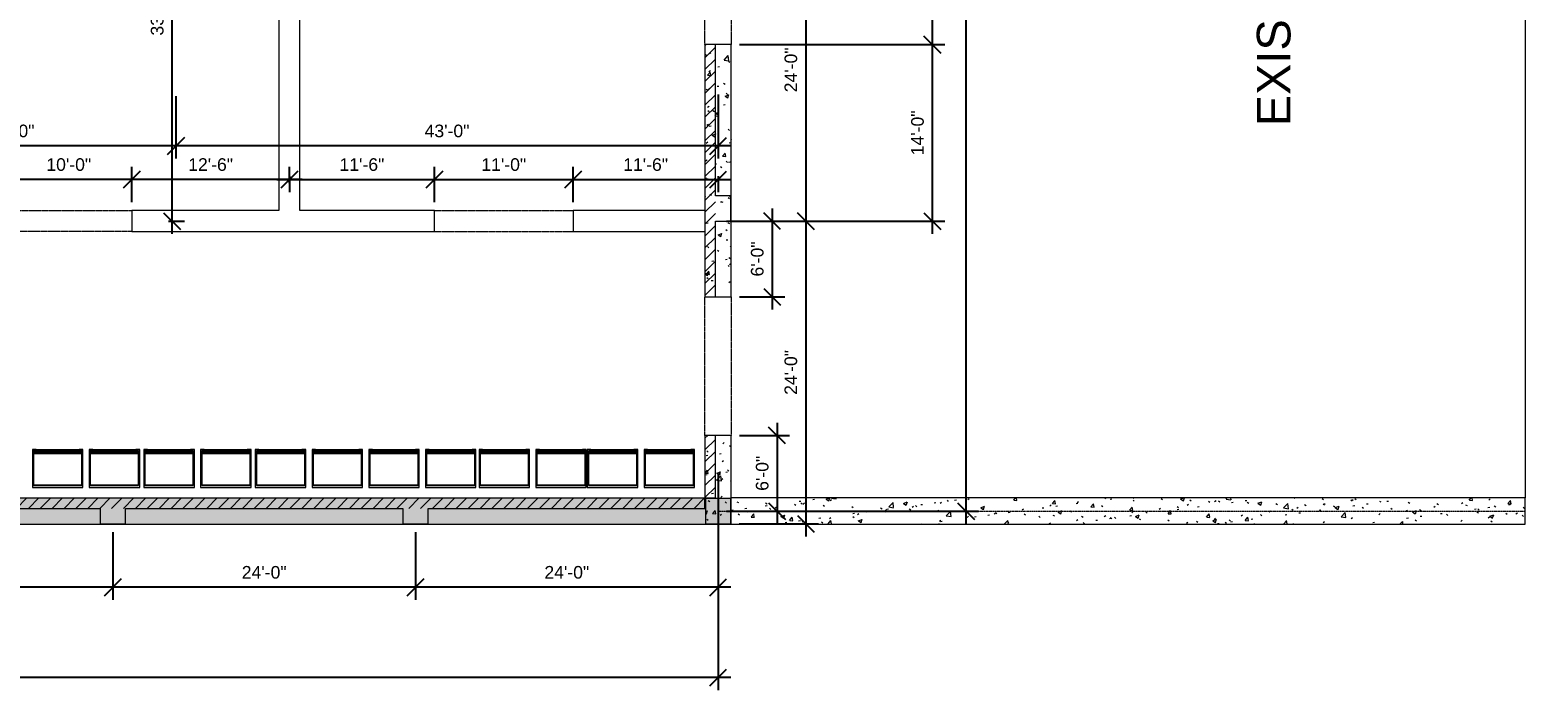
# Model space of a CAD drawing. Header units: inches. Extents: x 1913 to 24953, y -2945 to 1064.
# Drawn here: x 23530 to 24953, y -1700 to -1072 of the extents above; entities that cross this region are included whole.
import ezdxf

# ---------------------------------------------------------------- set-up
doc = ezdxf.new("R2010")
doc.units = ezdxf.units.IN
doc.header["$MEASUREMENT"] = 0
doc.linetypes.add('Center 1_4_', pattern=[0.53125, 0.25, -0.09375, 0.09375, -0.09375])
doc.linetypes.add('Hidden 1_8_', pattern=[0.1875, 0.125, -0.0625])
for name, color, linetype, lineweight in [('A-ANNO-DIMS', 211, 'Continuous', 9), ('A-COLS', 52, 'Continuous', 9), ('A-DETL-CNTR', 5, 'Center 1_4_', 9), ('A-DETL-HDLN', 90, 'Hidden 1_8_', 9), ('A-FLOR', 192, 'Continuous', 13), ('A-GENM', 13, 'Continuous', 9), ('A-WALL', 113, 'Continuous', 13), ('A-WALL-PATT', 111, 'Continuous', 50), ('G-ANNO-TEXT', 231, 'Continuous', 9)]:
    doc.layers.add(name, color=color, linetype=linetype, lineweight=lineweight)
doc.styles.add('Arial', font='arial.ttf', dxfattribs={"height": 12})
doc.styles.add('Arial_1', font='arial.ttf', dxfattribs={"height": 20})
doc.dimstyles.new('Linear_-_3_32__Arial', dxfattribs={"dimscale": 12, "dimtxt": 12.243113, "dimasz": 1.333333, "dimexe": 1, "dimexo": 0.666667, "dimgap": 0.666667, "dimtad": 1, "dimdec": 5, "dimrnd": 0.03125, "dimzin": 1, "dimdsep": 46, "dimlunit": 4, "dimtxsty": 'Arial', "dimblk1": 'OBLIQUE', "dimblk2": 'OBLIQUE', "dimsah": 1, "dimcen": 0.09, "dimdle": 1, "dimazin": 0, "dimtfac": 1, "dimtdec": 4, "dimtix": 1, "dimtmove": 0, "dimatfit": 3, "dimfxl": 1, "dimtvp": 1, "dimtfill": 1, "dimfrac": 2, "dimtolj": 1, "dimtzin": 0, "dimarcsym": 2})
pattern_1 = [(50, (23317.123, 399.692), (36.72335, -3.213), [3.84, -42.24]), (355, (23317.123, 399.69), (-7.1044, 38.51274), [3.072, -33.792]), (100.451, (23320.183, 399.424), (29.62024, 35.29956), [3.263, -35.898]), (46.184, (23317.123, 409.93), (54.6425, -8.4752), [5.76, -63.36]), (96.636, (23321.68, 409.226), (47.854, 49.8752), [4.895, -53.848]), (351.184, (23317.123, 409.93), (47.8553, 49.8749), [4.608, -50.688]), (21, (23322.243, 407.372), (30.56126, -20.614), [3.84, -42.24]), (326, (23322.243, 407.37), (12.4577, 37.1283), [3.072, -33.792]), (71.451, (23324.79, 405.654), (43.02, 16.5135), [3.263, -35.898]), (37.5, (23317.123, 399.692), (0.6228, 17.04428), [1.69, -31.693, 1.69, -32.614, -33.92]), (37.5, (23317.123, 399.692), (0.6228, 17.04428), [-67.686, 1.69, -32.23]), (7.5, (23317.123, 399.692), (13.4694, 20.19387), [1.69, -17.869, 1.69, -30.925, -12.928]), (7.5, (23317.123, 399.692), (13.4694, 20.19387), [-52.173, 1.69, -11.238]), (327.5, (23305.705, 399.692), (27.33168, -1.155216), [1.69, -11.11, 1.69, -38.246, -52.992]), (327.5, (23305.705, 399.692), (27.33168, -1.155216), [-52.736, 1.69, -51.302]), (317.5, (23300.585, 399.692), (29.85903, 5.12498), [1.69, -14.95, 1.69, -24.832, -37.632]), (317.5, (23300.585, 399.692), (29.85903, 5.12498), [-43.162, 1.69, -35.942])]
pattern_2 = [(45, (23317.1235, 399.692), (-5.656854, 5.656854), [])]

# ---------------------------------------------------------------- blocks, each defined once
blk = doc.blocks.new('Food_cooler_17348 - Food_cooler_17348-476797-FloorPlan')
at = {"layer": 'A-GENM', "lineweight": 20}
for p, q in [((-30, 18), (-78, 18)), ((-78, 18), (-78, -18)), ((-77, -17), (-77, 16.1)), ((-77, 16.1), (-31, 16.1)), ((-31, 16.1), (-31, -17)), ((-30, -18), (-30, 18)), ((24, 18), (-24, 18)), ((-24, 18), (-24, -18)), ((23, 16.1), (-23, 16.1)), ((-23, 16.1), (-23, -17)), ((-23, -17), (-23, 16.1)), ((-23, 16.1), (23, 16.1)), ((-22.7, -17), (-22.7, 15.8)), ((-22.7, 15.8), (22.8, 15.8)), ((22.8, 15.8), (22.8, -17)), ((23, -17), (23, 16.1)), ((23, 16.1), (23, -17)), ((24, -18), (24, 18)), ((-78, -18), (-74.4, -18)), ((-74.4, -17), (-77, -17)), ((-74.4, -18), (-74.4, -17)), ((-31, -17), (-33.4, -17)), ((-33.4, -17), (-33.4, -18)), ((-33.4, -18), (-30, -18)), ((-24, -18), (-20.4, -18)), ((-23, -17), (-22.7, -17)), ((-20.4, -17), (-23, -17)), ((-20.4, -18), (-20.4, -17)), ((23, -17), (20.6, -17)), ((20.6, -17), (20.6, -18)), ((20.6, -18), (24, -18)), ((22.8, -17), (23, -17))]:
    blk.add_line(p, q, dxfattribs=at)
at = {"layer": 'A-GENM'}
for p, q in [((-78, 18), (-78, 18)), ((-30, 18), (-78, 18)), ((-78, 18), (-78, -16)), ((-78, 18), (-78, 18)), ((-77, -17), (-77, 16.1)), ((-77, 16.1), (-77, 16.1)), ((-77, 16.1), (-31, 16.1)), ((-31, 16.1), (-77, 16.1)), ((-77, 16.1), (-77, -17)), ((-77, 16.1), (-77, 16.1)), ((-77, -14), (-77, 15.8)), ((-77, 15.8), (-77, 15.8)), ((-77, 15.8), (-31, 15.8)), ((-31, 16.1), (-31, 16.1)), ((-31, 16.1), (-31, -17)), ((-31, -17), (-31, 16.1)), ((-31, 16.1), (-31, 16.1)), ((-31, 15.8), (-31, 15.8)), ((-31, 15.8), (-31, -14)), ((-30, 18), (-30, 18)), ((-30, -16), (-30, 18)), ((-30, 18), (-30, 18)), ((-24, 18), (-24, 18)), ((24, 18), (-24, 18)), ((-24, 18), (-24, -16)), ((-24, 18), (-24, 18)), ((-23, 16.1), (-23, 16.1)), ((-23, -17), (-23, 16.1)), ((-23, 16.1), (-23, 16.1)), ((-23, 16.1), (23, 16.1)), ((23, 16.1), (-23, 16.1)), ((-23, 16.1), (-23, -17)), ((-23, 16.1), (-23, 16.1)), ((-23, -14), (-23, 15.8)), ((-23, 15.8), (-23, 15.8)), ((-23, 15.8), (23, 15.8)), ((-22.7, 15.8), (-22.7, 15.8)), ((22.8, 15.8), (22.8, 15.8)), ((23, 16.1), (23, 16.1)), ((23, 16.1), (23, 16.1)), ((23, 16.1), (23, -17)), ((23, -17), (23, 16.1)), ((23, 16.1), (23, 16.1)), ((23, 15.8), (23, 15.8)), ((23, 15.8), (23, -14)), ((24, 18), (24, 18)), ((24, -16), (24, 18)), ((24, 18), (24, 18)), ((-77, -14.5), (-77, -14)), ((-77, -14), (-77, -14)), ((-77, -14), (-31, -14)), ((-77, -14), (-31, -14)), ((-31, -14), (-31, -14)), ((-31, -14), (-31, -14.5)), ((-23, -14.5), (-23, -14)), ((-23, -14), (-23, -14)), ((-23, -14), (23, -14)), ((-23, -14), (23, -14)), ((23, -14), (23, -14)), ((23, -14), (23, -14.5)), ((-78, -16), (-30, -16)), ((-78, -16), (-78, -16)), ((-78, -18), (-78, -18)), ((-77, -14.5), (-77, -14.5)), ((-77, -14.5), (-77, -14.5)), ((-77, -14.5), (-31, -14.5)), ((-77, -14.5), (-31, -14.5)), ((-77, -17), (-77, -17)), ((-31, -17), (-77, -17)), ((-77, -17), (-31, -17)), ((-77, -17), (-77, -17)), ((-74.4, -17), (-74.4, -18)), ((-74.4, -17), (-74.4, -17)), ((-74.4, -17), (-33.4, -17)), ((-33.4, -18), (-74.4, -18)), ((-74.4, -18), (-74.4, -18)), ((-33.4, -18), (-33.4, -17)), ((-33.4, -17), (-33.4, -17)), ((-33.4, -18), (-33.4, -18)), ((-31, -14.5), (-31, -14.5)), ((-31, -14.5), (-31, -14.5)), ((-31, -17), (-31, -17)), ((-31, -17), (-31, -17)), ((-30, -16), (-30, -16)), ((-30, -18), (-30, -18)), ((-24, -16), (24, -16)), ((-24, -16), (-24, -16)), ((-24, -18), (-24, -18)), ((-23, -14.5), (-23, -14.5)), ((-23, -14.5), (-23, -14.5)), ((-23, -14.5), (23, -14.5)), ((-23, -14.5), (23, -14.5)), ((-23, -17), (-23, -17)), ((-23, -17), (-23, -17)), ((23, -17), (-23, -17)), ((-23, -17), (23, -17)), ((-23, -17), (-23, -17)), ((-22.7, -17), (-22.7, -17)), ((-20.4, -17), (-20.4, -18)), ((-20.4, -17), (-20.4, -17)), ((-20.4, -17), (20.6, -17)), ((20.6, -18), (-20.4, -18)), ((-20.4, -18), (-20.4, -18)), ((20.6, -18), (20.6, -17)), ((20.6, -17), (20.6, -17)), ((20.6, -18), (20.6, -18)), ((22.8, -17), (22.8, -17)), ((23, -14.5), (23, -14.5)), ((23, -14.5), (23, -14.5)), ((23, -17), (23, -17)), ((23, -17), (23, -17)), ((23, -17), (23, -17)), ((24, -16), (24, -16)), ((24, -18), (24, -18))]:
    blk.add_line(p, q, dxfattribs=at)
blk = doc.blocks.new('_Oblique')
at = {"color": 0, "linetype": 'ByBlock', "lineweight": -2}
blk.add_line((-0.5, -0.5), (0.5, 0.5), dxfattribs=at)
blk = doc.blocks.new('*D801')
at = {"layer": 'A-ANNO-DIMS', "color": 0, "lineweight": -2, "transparency": 16777216}
for p, q in [((23668.7, -1134.9), (23668.7, -1194.4)), ((24184.7, -1133.5), (24184.7, -1194.4)), ((24196.7, -1182.4), (23656.7, -1182.4))]:
    blk.add_line(p, q, dxfattribs=at)
at = {"layer": 'Defpoints', "color": 0, "lineweight": 0, "transparency": 16777216}
for p in [(23668.7, -1126.9), (24184.7, -1125.5), (23668.7, -1182.4)]:
    blk.add_point(p, dxfattribs=at)
at = {"layer": 'A-ANNO-DIMS', "color": 0, "lineweight": -2, "transparency": 16777216, "xscale": 16, "yscale": 16, "zscale": 16, "rotation": 180}
blk.add_blockref('_Oblique', (23668.7, -1182.4), dxfattribs=at)
at = {"layer": 'A-ANNO-DIMS', "color": 0, "lineweight": -2, "transparency": 16777216, "xscale": 16, "yscale": 16, "zscale": 16}
blk.add_blockref('_Oblique', (24184.7, -1182.4), dxfattribs=at)
at = {"layer": 'A-ANNO-DIMS', "color": 0, "lineweight": 0, "transparency": 16777216, "insert": (23926.7, -1168.2), "char_height": 12, "width": 62.383, "attachment_point": 5, "style": 'Arial'}
blk.add_mtext('\\A1;43\'-0"', dxfattribs=at)
blk = doc.blocks.new('*D802')
at = {"layer": 'A-ANNO-DIMS', "color": 0, "lineweight": -2, "transparency": 16777216}
for p, q in [((23668.7, -1134.9), (23668.7, -1194.4)), ((23356.7, -1307.8), (23356.7, -1170.4)), ((23680.7, -1182.4), (23344.7, -1182.4))]:
    blk.add_line(p, q, dxfattribs=at)
at = {"layer": 'Defpoints', "color": 0, "lineweight": 0, "transparency": 16777216}
for p in [(23668.7, -1126.9), (23356.7, -1182.4), (23356.7, -1315.8)]:
    blk.add_point(p, dxfattribs=at)
at = {"layer": 'A-ANNO-DIMS', "color": 0, "lineweight": -2, "transparency": 16777216, "xscale": 16, "yscale": 16, "zscale": 16, "rotation": 180}
blk.add_blockref('_Oblique', (23356.7, -1182.4), dxfattribs=at)
at = {"layer": 'A-ANNO-DIMS', "color": 0, "lineweight": -2, "transparency": 16777216, "xscale": 16, "yscale": 16, "zscale": 16}
blk.add_blockref('_Oblique', (23668.7, -1182.4), dxfattribs=at)
at = {"layer": 'A-ANNO-DIMS', "color": 0, "lineweight": 0, "transparency": 16777216, "insert": (23512.7, -1168.2), "char_height": 12, "width": 62.383, "attachment_point": 5, "style": 'Arial'}
blk.add_mtext('\\A1;26\'-0"', dxfattribs=at)
blk = doc.blocks.new('*D805')
at = {"layer": 'A-ANNO-DIMS', "color": 0, "lineweight": -2, "transparency": 16777216}
for p, q in [((24184.7, -1495.4), (24184.7, -1700.3)), ((22456.7, -1538), (22456.7, -1700.3)), ((24196.7, -1688.3), (22444.7, -1688.3))]:
    blk.add_line(p, q, dxfattribs=at)
at = {"layer": 'Defpoints', "color": 0, "lineweight": 0, "transparency": 16777216}
for p in [(24184.7, -1487.4), (22456.7, -1530), (22456.7, -1688.3)]:
    blk.add_point(p, dxfattribs=at)
at = {"layer": 'A-ANNO-DIMS', "color": 0, "lineweight": -2, "transparency": 16777216, "xscale": 16, "yscale": 16, "zscale": 16, "rotation": 180}
blk.add_blockref('_Oblique', (22456.7, -1688.3), dxfattribs=at)
at = {"layer": 'A-ANNO-DIMS', "color": 0, "lineweight": -2, "transparency": 16777216, "xscale": 16, "yscale": 16, "zscale": 16}
blk.add_blockref('_Oblique', (24184.7, -1688.3), dxfattribs=at)
at = {"layer": 'A-ANNO-DIMS', "color": 0, "lineweight": 0, "transparency": 16777216, "insert": (23320.7, -1674.2), "char_height": 12, "width": 73.459, "attachment_point": 5, "style": 'Arial'}
blk.add_mtext('\\A1;144\'-0"', dxfattribs=at)
blk = doc.blocks.new('*D806')
at = {"layer": 'A-ANNO-DIMS', "color": 0, "lineweight": -2, "transparency": 16777216}
for p, q in [((24420.6, 786), (24420.6, -1542)), ((24190, 774), (24432.6, 774)), ((24192.7, -1530), (24432.6, -1530))]:
    blk.add_line(p, q, dxfattribs=at)
at = {"layer": 'Defpoints', "color": 0, "lineweight": 0, "transparency": 16777216}
for p in [(24182, 774), (24184.7, -1530), (24420.6, -1530)]:
    blk.add_point(p, dxfattribs=at)
at = {"layer": 'A-ANNO-DIMS', "color": 0, "lineweight": -2, "transparency": 16777216, "xscale": 16, "yscale": 16, "zscale": 16}
for p, rotation in [((24420.6, 774), 90), ((24420.6, -1530), 270)]:
    blk.add_blockref('_Oblique', p, dxfattribs=dict(at, rotation=rotation))
at = {"layer": 'A-ANNO-DIMS', "color": 0, "lineweight": 0, "transparency": 16777216, "insert": (24406.5, -378), "char_height": 12, "width": 73.459, "attachment_point": 5, "rotation": 90, "style": 'Arial'}
blk.add_mtext('\\A1;192\'-0"', dxfattribs=at)
blk = doc.blocks.new('*D719')
at = {"layer": 'A-ANNO-DIMS', "color": 0, "lineweight": -2, "transparency": 16777216}
for p, q in [((23665, -1266), (23665, -846)), ((23758.7, -858), (23653, -858)), ((23661.7, -1254), (23677, -1254))]:
    blk.add_line(p, q, dxfattribs=at)
at = {"layer": 'Defpoints', "color": 0, "lineweight": 0, "transparency": 16777216}
for p in [(23665, -858), (23766.7, -858), (23653.7, -1254)]:
    blk.add_point(p, dxfattribs=at)
at = {"layer": 'A-ANNO-DIMS', "color": 0, "lineweight": -2, "transparency": 16777216, "xscale": 16, "yscale": 16, "zscale": 16}
for p, rotation in [((23665, -858), 90), ((23665, -1254), 270)]:
    blk.add_blockref('_Oblique', p, dxfattribs=dict(at, rotation=rotation))
at = {"layer": 'A-ANNO-DIMS', "color": 0, "lineweight": 0, "transparency": 16777216, "insert": (23650.9, -1056), "char_height": 12, "width": 62.383, "attachment_point": 5, "rotation": 90, "style": 'Arial'}
blk.add_mtext('\\A1;33\'-0"', dxfattribs=at)
blk = doc.blocks.new('*D721')
at = {"layer": 'A-ANNO-DIMS', "color": 0, "lineweight": -2, "transparency": 16777216}
for p, q in [((23626.7, -1236), (23626.7, -1202.4)), ((23776.7, -1217.7), (23776.7, -1202.4)), ((23788.7, -1214.4), (23614.7, -1214.4))]:
    blk.add_line(p, q, dxfattribs=at)
at = {"layer": 'Defpoints', "color": 0, "lineweight": 0, "transparency": 16777216}
for p in [(23626.7, -1214.4), (23776.7, -1225.7), (23626.7, -1244)]:
    blk.add_point(p, dxfattribs=at)
at = {"layer": 'A-ANNO-DIMS', "color": 0, "lineweight": -2, "transparency": 16777216, "xscale": 16, "yscale": 16, "zscale": 16, "rotation": 180}
blk.add_blockref('_Oblique', (23626.7, -1214.4), dxfattribs=at)
at = {"layer": 'A-ANNO-DIMS', "color": 0, "lineweight": -2, "transparency": 16777216, "xscale": 16, "yscale": 16, "zscale": 16}
blk.add_blockref('_Oblique', (23776.7, -1214.4), dxfattribs=at)
at = {"layer": 'A-ANNO-DIMS', "color": 0, "lineweight": 0, "transparency": 16777216, "insert": (23701.7, -1200.2), "char_height": 12, "width": 62.383, "attachment_point": 5, "style": 'Arial'}
blk.add_mtext('\\A1;12\'-6"', dxfattribs=at)
blk = doc.blocks.new('*D722')
at = {"layer": 'A-ANNO-DIMS', "color": 0, "lineweight": -2, "transparency": 16777216}
for p, q in [((23506.7, -1236), (23506.7, -1202.4)), ((23626.7, -1236), (23626.7, -1202.4)), ((23638.7, -1214.4), (23494.7, -1214.4))]:
    blk.add_line(p, q, dxfattribs=at)
at = {"layer": 'Defpoints', "color": 0, "lineweight": 0, "transparency": 16777216}
for p in [(23506.7, -1214.4), (23506.7, -1244), (23626.7, -1244)]:
    blk.add_point(p, dxfattribs=at)
at = {"layer": 'A-ANNO-DIMS', "color": 0, "lineweight": -2, "transparency": 16777216, "xscale": 16, "yscale": 16, "zscale": 16, "rotation": 180}
blk.add_blockref('_Oblique', (23506.7, -1214.4), dxfattribs=at)
at = {"layer": 'A-ANNO-DIMS', "color": 0, "lineweight": -2, "transparency": 16777216, "xscale": 16, "yscale": 16, "zscale": 16}
blk.add_blockref('_Oblique', (23626.7, -1214.4), dxfattribs=at)
at = {"layer": 'A-ANNO-DIMS', "color": 0, "lineweight": 0, "transparency": 16777216, "insert": (23566.7, -1200.2), "char_height": 12, "width": 62.383, "attachment_point": 5, "style": 'Arial'}
blk.add_mtext('\\A1;10\'-0"', dxfattribs=at)
blk = doc.blocks.new('*D731')
at = {"layer": 'A-ANNO-DIMS', "color": 0, "lineweight": -2, "transparency": 16777216}
for p, q in [((23896.7, -1550), (23896.7, -1614.5)), ((24184.7, -1550), (24184.7, -1614.5)), ((24196.7, -1602.5), (23884.7, -1602.5))]:
    blk.add_line(p, q, dxfattribs=at)
at = {"layer": 'Defpoints', "color": 0, "lineweight": 0, "transparency": 16777216}
for p in [(23896.7, -1542), (24184.7, -1542), (23896.7, -1602.5)]:
    blk.add_point(p, dxfattribs=at)
at = {"layer": 'A-ANNO-DIMS', "color": 0, "lineweight": -2, "transparency": 16777216, "xscale": 16, "yscale": 16, "zscale": 16, "rotation": 180}
blk.add_blockref('_Oblique', (23896.7, -1602.5), dxfattribs=at)
at = {"layer": 'A-ANNO-DIMS', "color": 0, "lineweight": -2, "transparency": 16777216, "xscale": 16, "yscale": 16, "zscale": 16}
blk.add_blockref('_Oblique', (24184.7, -1602.5), dxfattribs=at)
at = {"layer": 'A-ANNO-DIMS', "color": 0, "lineweight": 0, "transparency": 16777216, "insert": (24040.7, -1588.3), "char_height": 12, "width": 62.383, "attachment_point": 5, "style": 'Arial'}
blk.add_mtext('\\A1;24\'-0"', dxfattribs=at)
blk = doc.blocks.new('*D732')
at = {"layer": 'A-ANNO-DIMS', "color": 0, "lineweight": -2, "transparency": 16777216}
for p, q in [((23608.7, -1550), (23608.7, -1614.5)), ((23896.7, -1550), (23896.7, -1614.5)), ((23908.7, -1602.5), (23596.7, -1602.5))]:
    blk.add_line(p, q, dxfattribs=at)
at = {"layer": 'Defpoints', "color": 0, "lineweight": 0, "transparency": 16777216}
for p in [(23608.7, -1542), (23896.7, -1542), (23608.7, -1602.5)]:
    blk.add_point(p, dxfattribs=at)
at = {"layer": 'A-ANNO-DIMS', "color": 0, "lineweight": -2, "transparency": 16777216, "xscale": 16, "yscale": 16, "zscale": 16, "rotation": 180}
blk.add_blockref('_Oblique', (23608.7, -1602.5), dxfattribs=at)
at = {"layer": 'A-ANNO-DIMS', "color": 0, "lineweight": -2, "transparency": 16777216, "xscale": 16, "yscale": 16, "zscale": 16}
blk.add_blockref('_Oblique', (23896.7, -1602.5), dxfattribs=at)
at = {"layer": 'A-ANNO-DIMS', "color": 0, "lineweight": 0, "transparency": 16777216, "insert": (23752.7, -1588.3), "char_height": 12, "width": 103.972, "attachment_point": 5, "style": 'Arial'}
blk.add_mtext('\\A1;24\'-0"', dxfattribs=at)
blk = doc.blocks.new('*D733')
at = {"layer": 'A-ANNO-DIMS', "color": 0, "lineweight": -2, "transparency": 16777216}
for p, q in [((23320.7, -1550), (23320.7, -1614.5)), ((23608.7, -1550), (23608.7, -1614.5)), ((23620.7, -1602.5), (23308.7, -1602.5))]:
    blk.add_line(p, q, dxfattribs=at)
at = {"layer": 'Defpoints', "color": 0, "lineweight": 0, "transparency": 16777216}
for p in [(23320.7, -1542), (23608.7, -1542), (23320.7, -1602.5)]:
    blk.add_point(p, dxfattribs=at)
at = {"layer": 'A-ANNO-DIMS', "color": 0, "lineweight": -2, "transparency": 16777216, "xscale": 16, "yscale": 16, "zscale": 16, "rotation": 180}
blk.add_blockref('_Oblique', (23320.7, -1602.5), dxfattribs=at)
at = {"layer": 'A-ANNO-DIMS', "color": 0, "lineweight": -2, "transparency": 16777216, "xscale": 16, "yscale": 16, "zscale": 16}
blk.add_blockref('_Oblique', (23608.7, -1602.5), dxfattribs=at)
at = {"layer": 'A-ANNO-DIMS', "color": 0, "lineweight": 0, "transparency": 16777216, "insert": (23464.7, -1588.3), "char_height": 12, "width": 62.383, "attachment_point": 5, "style": 'Arial'}
blk.add_mtext('\\A1;24\'-0"', dxfattribs=at)
blk = doc.blocks.new('*D761')
at = {"layer": 'A-ANNO-DIMS', "color": 0, "lineweight": -2, "transparency": 16777216}
for p, q in [((24205.2, -966), (24280.2, -966)), ((24268.2, -954), (24268.2, -1266)), ((24204.7, -1254), (24280.2, -1254))]:
    blk.add_line(p, q, dxfattribs=at)
at = {"layer": 'Defpoints', "color": 0, "lineweight": 0, "transparency": 16777216}
for p in [(24197.2, -966), (24196.7, -1254), (24268.2, -1254)]:
    blk.add_point(p, dxfattribs=at)
at = {"layer": 'A-ANNO-DIMS', "color": 0, "lineweight": -2, "transparency": 16777216, "xscale": 16, "yscale": 16, "zscale": 16}
for p, rotation in [((24268.2, -966), 90), ((24268.2, -1254), 270)]:
    blk.add_blockref('_Oblique', p, dxfattribs=dict(at, rotation=rotation))
at = {"layer": 'A-ANNO-DIMS', "color": 0, "lineweight": 0, "transparency": 16777216, "insert": (24254, -1110), "char_height": 12, "width": 62.383, "attachment_point": 5, "rotation": 90, "style": 'Arial'}
blk.add_mtext('\\A1;24\'-0"', dxfattribs=at)
blk = doc.blocks.new('*D762')
at = {"layer": 'A-ANNO-DIMS', "color": 0, "lineweight": -2, "transparency": 16777216}
for p, q in [((24268.2, -1242), (24268.2, -1554)), ((24204.7, -1254), (24280.2, -1254)), ((24204.7, -1542), (24280.2, -1542))]:
    blk.add_line(p, q, dxfattribs=at)
at = {"layer": 'Defpoints', "color": 0, "lineweight": 0, "transparency": 16777216}
for p in [(24196.7, -1254), (24196.7, -1542), (24268.2, -1542)]:
    blk.add_point(p, dxfattribs=at)
at = {"layer": 'A-ANNO-DIMS', "color": 0, "lineweight": -2, "transparency": 16777216, "xscale": 16, "yscale": 16, "zscale": 16}
for p, rotation in [((24268.2, -1254), 90), ((24268.2, -1542), 270)]:
    blk.add_blockref('_Oblique', p, dxfattribs=dict(at, rotation=rotation))
at = {"layer": 'A-ANNO-DIMS', "color": 0, "lineweight": 0, "transparency": 16777216, "insert": (24254, -1398), "char_height": 12, "width": 62.383, "attachment_point": 5, "rotation": 90, "style": 'Arial'}
blk.add_mtext('\\A1;24\'-0"', dxfattribs=at)
blk = doc.blocks.new('*D766')
at = {"layer": 'A-ANNO-DIMS', "color": 0, "lineweight": -2, "transparency": 16777216}
for p, q in [((24388.6, -1266), (24388.6, -1074)), ((24205.2, -1086), (24400.6, -1086)), ((24192.7, -1254), (24400.6, -1254))]:
    blk.add_line(p, q, dxfattribs=at)
at = {"layer": 'Defpoints', "color": 0, "lineweight": 0, "transparency": 16777216}
for p in [(24197.2, -1086), (24388.6, -1086), (24184.7, -1254)]:
    blk.add_point(p, dxfattribs=at)
at = {"layer": 'A-ANNO-DIMS', "color": 0, "lineweight": -2, "transparency": 16777216, "xscale": 16, "yscale": 16, "zscale": 16}
for p, rotation in [((24388.6, -1086), 90), ((24388.6, -1254), 270)]:
    blk.add_blockref('_Oblique', p, dxfattribs=dict(at, rotation=rotation))
at = {"layer": 'A-ANNO-DIMS', "color": 0, "lineweight": 0, "transparency": 16777216, "insert": (24374.5, -1170), "char_height": 12, "width": 62.383, "attachment_point": 5, "rotation": 90, "style": 'Arial'}
blk.add_mtext('\\A1;14\'-0"', dxfattribs=at)
blk = doc.blocks.new('*D767')
at = {"layer": 'A-ANNO-DIMS', "color": 0, "lineweight": -2, "transparency": 16777216}
for p, q in [((24205.2, -966), (24400.6, -966)), ((24388.6, -1098), (24388.6, -954)), ((24205.2, -1086), (24400.6, -1086))]:
    blk.add_line(p, q, dxfattribs=at)
at = {"layer": 'Defpoints', "color": 0, "lineweight": 0, "transparency": 16777216}
for p in [(24197.2, -966), (24388.6, -966), (24197.2, -1086)]:
    blk.add_point(p, dxfattribs=at)
at = {"layer": 'A-ANNO-DIMS', "color": 0, "lineweight": -2, "transparency": 16777216, "xscale": 16, "yscale": 16, "zscale": 16}
for p, rotation in [((24388.6, -966), 90), ((24388.6, -1086), 270)]:
    blk.add_blockref('_Oblique', p, dxfattribs=dict(at, rotation=rotation))
at = {"layer": 'A-ANNO-DIMS', "color": 0, "lineweight": 0, "transparency": 16777216, "insert": (24374.5, -1026), "char_height": 12, "width": 62.383, "attachment_point": 5, "rotation": 90, "style": 'Arial'}
blk.add_mtext('\\A1;10\'-0"', dxfattribs=at)
blk = doc.blocks.new('*D778')
at = {"layer": 'A-ANNO-DIMS', "color": 0, "lineweight": -2, "transparency": 16777216}
for p, q in [((23914.7, -1236), (23914.7, -1202.4)), ((23764.7, -1214.4), (23926.7, -1214.4)), ((23776.7, -1211.1), (23776.7, -1226.4))]:
    blk.add_line(p, q, dxfattribs=at)
at = {"layer": 'Defpoints', "color": 0, "lineweight": 0, "transparency": 16777216}
for p in [(23776.7, -1203.1), (23914.7, -1214.4), (23914.7, -1244)]:
    blk.add_point(p, dxfattribs=at)
at = {"layer": 'A-ANNO-DIMS', "color": 0, "lineweight": -2, "transparency": 16777216, "xscale": 16, "yscale": 16, "zscale": 16, "rotation": 180}
blk.add_blockref('_Oblique', (23776.7, -1214.4), dxfattribs=at)
at = {"layer": 'A-ANNO-DIMS', "color": 0, "lineweight": -2, "transparency": 16777216, "xscale": 16, "yscale": 16, "zscale": 16}
blk.add_blockref('_Oblique', (23914.7, -1214.4), dxfattribs=at)
at = {"layer": 'A-ANNO-DIMS', "color": 0, "lineweight": 0, "transparency": 16777216, "insert": (23845.7, -1200.2), "char_height": 12, "width": 62.383, "attachment_point": 5, "style": 'Arial'}
blk.add_mtext('\\A1;11\'-6"', dxfattribs=at)
blk = doc.blocks.new('*D779')
at = {"layer": 'A-ANNO-DIMS', "color": 0, "lineweight": -2, "transparency": 16777216}
for p, q in [((23914.7, -1236), (23914.7, -1202.4)), ((24046.7, -1236), (24046.7, -1202.4)), ((23902.7, -1214.4), (24058.7, -1214.4))]:
    blk.add_line(p, q, dxfattribs=at)
at = {"layer": 'Defpoints', "color": 0, "lineweight": 0, "transparency": 16777216}
for p in [(24046.7, -1214.4), (23914.7, -1244), (24046.7, -1244)]:
    blk.add_point(p, dxfattribs=at)
at = {"layer": 'A-ANNO-DIMS', "color": 0, "lineweight": -2, "transparency": 16777216, "xscale": 16, "yscale": 16, "zscale": 16, "rotation": 180}
blk.add_blockref('_Oblique', (23914.7, -1214.4), dxfattribs=at)
at = {"layer": 'A-ANNO-DIMS', "color": 0, "lineweight": -2, "transparency": 16777216, "xscale": 16, "yscale": 16, "zscale": 16}
blk.add_blockref('_Oblique', (24046.7, -1214.4), dxfattribs=at)
at = {"layer": 'A-ANNO-DIMS', "color": 0, "lineweight": 0, "transparency": 16777216, "insert": (23980.7, -1200.2), "char_height": 12, "width": 62.383, "attachment_point": 5, "style": 'Arial'}
blk.add_mtext('\\A1;11\'-0"', dxfattribs=at)
blk = doc.blocks.new('*D780')
at = {"layer": 'A-ANNO-DIMS', "color": 0, "lineweight": -2, "transparency": 16777216}
for p, q in [((24046.7, -1236), (24046.7, -1202.4)), ((24034.7, -1214.4), (24196.7, -1214.4)), ((24184.7, -1211.1), (24184.7, -1226.4))]:
    blk.add_line(p, q, dxfattribs=at)
at = {"layer": 'Defpoints', "color": 0, "lineweight": 0, "transparency": 16777216}
for p in [(24184.7, -1203.1), (24184.7, -1214.4), (24046.7, -1244)]:
    blk.add_point(p, dxfattribs=at)
at = {"layer": 'A-ANNO-DIMS', "color": 0, "lineweight": -2, "transparency": 16777216, "xscale": 16, "yscale": 16, "zscale": 16, "rotation": 180}
blk.add_blockref('_Oblique', (24046.7, -1214.4), dxfattribs=at)
at = {"layer": 'A-ANNO-DIMS', "color": 0, "lineweight": -2, "transparency": 16777216, "xscale": 16, "yscale": 16, "zscale": 16}
blk.add_blockref('_Oblique', (24184.7, -1214.4), dxfattribs=at)
at = {"layer": 'A-ANNO-DIMS', "color": 0, "lineweight": 0, "transparency": 16777216, "insert": (24115.7, -1200.2), "char_height": 12, "width": 51.308, "attachment_point": 5, "style": 'Arial'}
blk.add_mtext('\\A1;11\'-6"', dxfattribs=at)
blk = doc.blocks.new('*D789')
at = {"layer": 'A-ANNO-DIMS', "color": 0, "lineweight": -2, "transparency": 16777216}
for p, q in [((24236.2, -1242), (24236.2, -1338)), ((24204.7, -1254), (24248.2, -1254)), ((24205.2, -1326), (24248.2, -1326))]:
    blk.add_line(p, q, dxfattribs=at)
at = {"layer": 'Defpoints', "color": 0, "lineweight": 0, "transparency": 16777216}
for p in [(24196.7, -1254), (24197.2, -1326), (24236.2, -1326)]:
    blk.add_point(p, dxfattribs=at)
at = {"layer": 'A-ANNO-DIMS', "color": 0, "lineweight": -2, "transparency": 16777216, "xscale": 16, "yscale": 16, "zscale": 16}
for p, rotation in [((24236.2, -1254), 90), ((24236.2, -1326), 270)]:
    blk.add_blockref('_Oblique', p, dxfattribs=dict(at, rotation=rotation))
at = {"layer": 'A-ANNO-DIMS', "color": 0, "lineweight": 0, "transparency": 16777216, "insert": (24222, -1290), "char_height": 12, "width": 62.383, "attachment_point": 5, "rotation": 90, "style": 'Arial'}
blk.add_mtext('\\A1;6\'-0"', dxfattribs=at)
blk = doc.blocks.new('*D790')
at = {"layer": 'A-ANNO-DIMS', "color": 0, "lineweight": -2, "transparency": 16777216}
for p, q in [((24240.8, -1446), (24240.8, -1542)), ((24205.2, -1458), (24252.8, -1458)), ((24192.7, -1530), (24252.8, -1530))]:
    blk.add_line(p, q, dxfattribs=at)
at = {"layer": 'Defpoints', "color": 0, "lineweight": 0, "transparency": 16777216}
for p in [(24197.2, -1458), (24184.7, -1530), (24240.8, -1530)]:
    blk.add_point(p, dxfattribs=at)
at = {"layer": 'A-ANNO-DIMS', "color": 0, "lineweight": -2, "transparency": 16777216, "xscale": 16, "yscale": 16, "zscale": 16}
for p, rotation in [((24240.8, -1458), 90), ((24240.8, -1530), 270)]:
    blk.add_blockref('_Oblique', p, dxfattribs=dict(at, rotation=rotation))
at = {"layer": 'A-ANNO-DIMS', "color": 0, "lineweight": 0, "transparency": 16777216, "insert": (24226.7, -1494), "char_height": 12, "width": 62.383, "attachment_point": 5, "rotation": 90, "style": 'Arial'}
blk.add_mtext('\\A1;6\'-0"', dxfattribs=at)

msp = doc.modelspace()

# ---------------------------------------------------------------- hatches: boundary and pattern name
at = {"layer": 'A-COLS', "lineweight": 0}
h = msp.add_hatch(dxfattribs=at)
h.set_pattern_fill('FP_1', color=256, style=0, pattern_type=2)
h.set_pattern_definition(pattern_1)
h.paths.add_polyline_path([(24172.725, -1541.956342), (24172.725, -1517.956342), (24196.725, -1517.956342), (24196.725, -1541.956342)], flags=0)
at = {"layer": 'A-WALL-PATT', "lineweight": 0}
h = msp.add_hatch(dxfattribs=at)
h.set_pattern_fill('FP_2', color=256, style=0, pattern_type=2)
h.set_pattern_definition(pattern_2)
h.paths.add_polyline_path([(24172.225, 0.043658), (24182.225, 0.043658), (24182.225, 193.043658), (24172.225, 193.043658)])
h.paths.add_polyline_path([(24172.225, -965.956342), (24182.225, -965.956342), (24182.225, -35.956342), (24172.225, -35.956342)])
h.paths.add_polyline_path([(24172.225, -1325.956441), (24182.225, -1325.956441), (24182.225, -1085.956342), (24172.225, -1085.956342)])
h.paths.add_polyline_path([(24182.225, -1457.956342), (24172.225, -1457.956342), (24172.225, -1517.456342), (24182.225, -1517.456342)])
h = msp.add_hatch(dxfattribs=at)
h.set_pattern_fill('FP_1', color=256, style=0, pattern_type=2)
h.set_pattern_definition(pattern_1)
h.paths.add_polyline_path([(24172.225, -1085.956342), (24197.225, -1085.956342), (24197.225, -1325.956342), (24172.225, -1325.956342), (24172.225, -1263.956342), (24172.225, -1243.956342)], flags=0)
h = msp.add_hatch(dxfattribs=at)
h.set_pattern_fill('FP_1', color=256, style=0, pattern_type=2)
h.set_pattern_definition(pattern_1)
h.paths.add_polyline_path([(24172.225, -1457.956342), (24197.225, -1457.956342), (24197.225, -1517.456342), (24182.225, -1517.456342), (24172.225, -1517.456342)], flags=0)
h = msp.add_hatch(dxfattribs=at)
h.set_pattern_fill('FP_1', color=256, style=0, pattern_type=2)
h.set_pattern_definition(pattern_1)
h.paths.add_polyline_path([(24197.225, -1517.456342), (24197.225, -1542.456342), (22444.225, -1542.456342), (22444.225, -1517.456342), (22459.225, -1517.456342), (22469.225, -1517.456342), (22782.725, -1517.456342), (22802.725, -1517.456342), (24172.225, -1517.456342), (24182.225, -1517.456342)], flags=0)
h = msp.add_hatch(dxfattribs=at)
h.set_pattern_fill('FP_2', color=256, style=0, pattern_type=2)
h.set_pattern_definition(pattern_2)
h.paths.add_polyline_path([(22469.225, -1527.456342), (22469.225, -1517.456342), (22782.725, -1517.456342), (24172.225, -1517.456342), (24172.225, -1527.456342), (23908.725, -1527.456342), (23884.725, -1527.456342), (23620.725, -1527.456342), (23596.725, -1527.456342), (23332.725, -1527.456342), (23308.725, -1527.456342), (23044.725, -1527.456342), (23020.725, -1527.456342), (22756.725, -1527.456342), (22732.725, -1527.456342)], flags=0)
h = msp.add_hatch(dxfattribs=at)
h.set_pattern_fill('FP_1', color=256, style=0, pattern_type=2)
h.set_pattern_definition(pattern_1)
h.paths.add_polyline_path([(24197.225, -1542.456342), (24197.225, -1517.456342), (24952.725, -1517.456342), (24952.725, -1542.456342)], flags=0)

# ---------------------------------------------------------------- linework, layer by layer
at = {"layer": 'A-COLS', "lineweight": 0}
for p, q in [((24196.725, -1517.956342), (24172.725, -1517.956342)), ((24172.725, -1517.956342), (24172.725, -1541.956342)), ((24196.725, -1541.956342), (24196.725, -1517.956342)), ((24172.725, -1541.956342), (24196.725, -1541.956342))]:
    msp.add_line(p, q, dxfattribs=at)
at = {"layer": 'A-DETL-CNTR', "lineweight": 0}
for p, q in [((24197.225, -1085.956342), (24172.225, -1085.956342)), ((23914.725, -1263.956342), (23914.725, -1243.956342)), ((24046.725, -1243.956342), (24046.725, -1263.956342)), ((24184.725, -1529.956342), (24952.725, -1529.956342))]:
    msp.add_line(p, q, dxfattribs=at)
at = {"layer": 'A-DETL-HDLN', "lineweight": 0}
for p, q in [((24172.225, -1085.956342), (24172.225, -965.956342)), ((24197.225, -965.956342), (24197.225, -1085.956342)), ((23506.725, -1243.956342), (23626.725, -1243.956342)), ((23626.725, -1243.956342), (23626.725, -1263.956342)), ((23914.725, -1243.956342), (24046.725, -1243.956342)), ((23626.725, -1263.956342), (23506.725, -1263.956342)), ((23914.725, -1263.956342), (24046.725, -1263.956342)), ((24172.225, -1325.956441), (24197.225, -1325.956441)), ((24172.225, -1457.956342), (24172.225, -1325.956441)), ((24197.225, -1325.956441), (24197.225, -1457.956342)), ((24197.225, -1457.956342), (24172.225, -1457.956342))]:
    msp.add_line(p, q, dxfattribs=at)
at = {"layer": 'A-FLOR', "lineweight": 0}
for p, q in [((24952.725, -162.956342), (24952.725, -1517.456342)), ((24197.225, -1325.956441), (24197.225, -1085.956342))]:
    msp.add_line(p, q, dxfattribs=at)
at = {"layer": 'A-WALL', "lineweight": 0}
for p, q in [((23766.725, -857.956342), (23766.725, -1243.956342)), ((23786.725, -1243.956342), (23786.725, -857.956342)), ((24197.225, -1085.956342), (24172.225, -1085.956342)), ((24172.225, -1085.956342), (24172.225, -1325.956441)), ((24182.225, -1229.956342), (24182.225, -1085.956342)), ((24197.225, -1325.956342), (24197.225, -1085.956342)), ((24196.725, -1229.956342), (24182.225, -1229.956342)), ((24196.725, -1253.956342), (24196.725, -1229.956342)), ((23766.725, -1243.956342), (23626.725, -1243.956342)), ((23626.725, -1243.956342), (23626.725, -1263.956342)), ((23626.725, -1243.956342), (23626.725, -1263.956342)), ((23914.725, -1243.956342), (23786.725, -1243.956342)), ((23914.725, -1263.956342), (23914.725, -1243.956342)), ((24172.225, -1243.956342), (24046.725, -1243.956342)), ((24046.725, -1243.956342), (24046.725, -1263.956342)), ((23626.725, -1263.956342), (23914.725, -1263.956342)), ((24046.725, -1263.956342), (24172.225, -1263.956342)), ((24182.225, -1253.956342), (24196.725, -1253.956342)), ((24182.225, -1325.956441), (24182.225, -1253.956342)), ((24172.225, -1325.956342), (24197.225, -1325.956342)), ((24172.225, -1457.956342), (24172.225, -1517.456342)), ((24197.225, -1457.956342), (24172.225, -1457.956342)), ((24182.225, -1517.456342), (24182.225, -1457.956342)), ((24197.225, -1542.456342), (24197.225, -1457.956342)), ((22782.725, -1517.456342), (24182.225, -1517.456342)), ((24172.225, -1527.456342), (24172.225, -1517.456342)), ((24952.725, -1517.456342), (24197.225, -1517.456342)), ((24952.725, -1542.456342), (24952.725, -1517.456342)), ((23332.725, -1527.456342), (23596.725, -1527.456342)), ((23596.725, -1527.456342), (23596.725, -1541.956342)), ((23620.725, -1541.956342), (23620.725, -1527.456342)), ((23620.725, -1527.456342), (23884.725, -1527.456342)), ((23884.725, -1527.456342), (23884.725, -1541.956342)), ((23908.725, -1541.956342), (23908.725, -1527.456342)), ((23908.725, -1527.456342), (24172.225, -1527.456342)), ((22444.225, -1542.456342), (24952.725, -1542.456342)), ((23596.725, -1541.956342), (23620.725, -1541.956342)), ((23884.725, -1541.956342), (23908.725, -1541.956342))]:
    msp.add_line(p, q, dxfattribs=at)

# ---------------------------------------------------------------- block references
at = {"layer": 'A-GENM', "lineweight": 0, "rotation": 180}
for p in [(23556.225, -1489.442779), (23662.225, -1489.442779), (23768.225, -1489.442779), (23876.225, -1489.442779), (23981.225, -1489.456342), (24084.225, -1489.456342)]:
    msp.add_blockref('Food_cooler_17348 - Food_cooler_17348-476797-FloorPlan', p, dxfattribs=at)

# ---------------------------------------------------------------- texts
at = {"layer": 'G-ANNO-TEXT', "color": 7, "lineweight": 0, "insert": (24697.426318, -1163.705814), "char_height": 32, "width": 788.204, "attachment_point": 1, "rotation": 90, "style": 'Arial_1'}
msp.add_mtext('EXISTING PRODUCTION AREA', dxfattribs=at)

# ---------------------------------------------------------------- dimensions: what is measured, and where the dimension line sits
at = {"layer": 'A-ANNO-DIMS', "color": 1, "lineweight": 0}
for base, p1, p2, picture, middle in [((24420.622218, -1529.956342), (24181.998223, 774.043658), (24184.725, -1529.956342), '*D806', (24406.495342, -377.956342)), ((23665.019048, -857.956342), (23653.705339, -1253.956342), (23766.725, -857.956342), '*D719', (23650.888079, -1055.956342)), ((24268.165337, -1253.956342), (24197.225, -965.956342), (24196.725, -1253.956342), '*D761', (24254.038462, -1109.956342)), ((24388.622218, -965.956342), (24197.225, -1085.956342), (24197.225, -965.956342), '*D767', (24374.495342, -1025.956342)), ((24388.622218, -1085.956342), (24184.725, -1253.956342), (24197.225, -1085.956342), '*D766', (24374.495342, -1169.956342)), ((24268.165337, -1541.956342), (24196.725, -1253.956342), (24196.725, -1541.956342), '*D762', (24254.038462, -1397.956342)), ((24236.165337, -1325.956342), (24196.725, -1253.956342), (24197.225, -1325.956342), '*D789', (24222.038462, -1289.956342)), ((24240.80083, -1529.956342), (24197.225, -1457.956342), (24184.725, -1529.956342), '*D790', (24226.673954, -1493.956342))]:
    dim = msp.add_linear_dim(base=base, p1=p1, p2=p2, angle=90, dimstyle='Linear_-_3_32__Arial', override={"dimpost": '<>', "dimfxl": 60, "dimtfill": 0}, dxfattribs=at)
    dim.commit()
    dim.dimension.update_dxf_attribs({"geometry": picture, "text_midpoint": middle})
for base, p1, p2, picture, middle in [((23356.725, -1182.369908), (23668.725, -1126.906273), (23356.725, -1315.848595), '*D802', (23512.725, -1168.243032)), ((23668.725, -1182.369908), (24184.725, -1125.506884), (23668.725, -1126.906273), '*D801', (23926.725, -1168.238939)), ((23506.725, -1214.369908), (23626.725, -1243.956342), (23506.725, -1243.956342), '*D722', (23566.725, -1200.243032)), ((23626.725, -1214.369908), (23776.725, -1225.683617), (23626.725, -1243.956342), '*D721', (23701.725, -1200.243032)), ((23914.725, -1214.369908), (23776.725, -1203.0562), (23914.725, -1243.956342), '*D778', (23845.725, -1200.243032)), ((24046.725, -1214.369908), (23914.725, -1243.956342), (24046.725, -1243.956342), '*D779', (23980.725, -1200.243032)), ((24184.725, -1214.369908), (24046.725, -1243.956342), (24184.725, -1203.0562), '*D780', (24115.725, -1200.243032)), ((22456.725, -1688.343754), (24184.725, -1487.414111), (22456.725, -1529.956342), '*D805', (23320.725, -1674.216878)), ((23320.725, -1602.466676), (23608.725, -1541.956342), (23320.725, -1541.956342), '*D733', (23464.725, -1588.3398)), ((23608.725, -1602.466676), (23896.725, -1541.956342), (23608.725, -1541.956342), '*D732', (23752.725, -1588.3398)), ((23896.725, -1602.466676), (24184.725, -1541.956342), (23896.725, -1541.956342), '*D731', (24040.725, -1588.3398))]:
    dim = msp.add_linear_dim(base=base, p1=p1, p2=p2, dimstyle='Linear_-_3_32__Arial', override={"dimpost": '<>', "dimfxl": 60, "dimtfill": 0}, dxfattribs=at)
    dim.commit()
    dim.dimension.update_dxf_attribs({"geometry": picture, "text_midpoint": middle})

doc.saveas('drawing.dxf')
